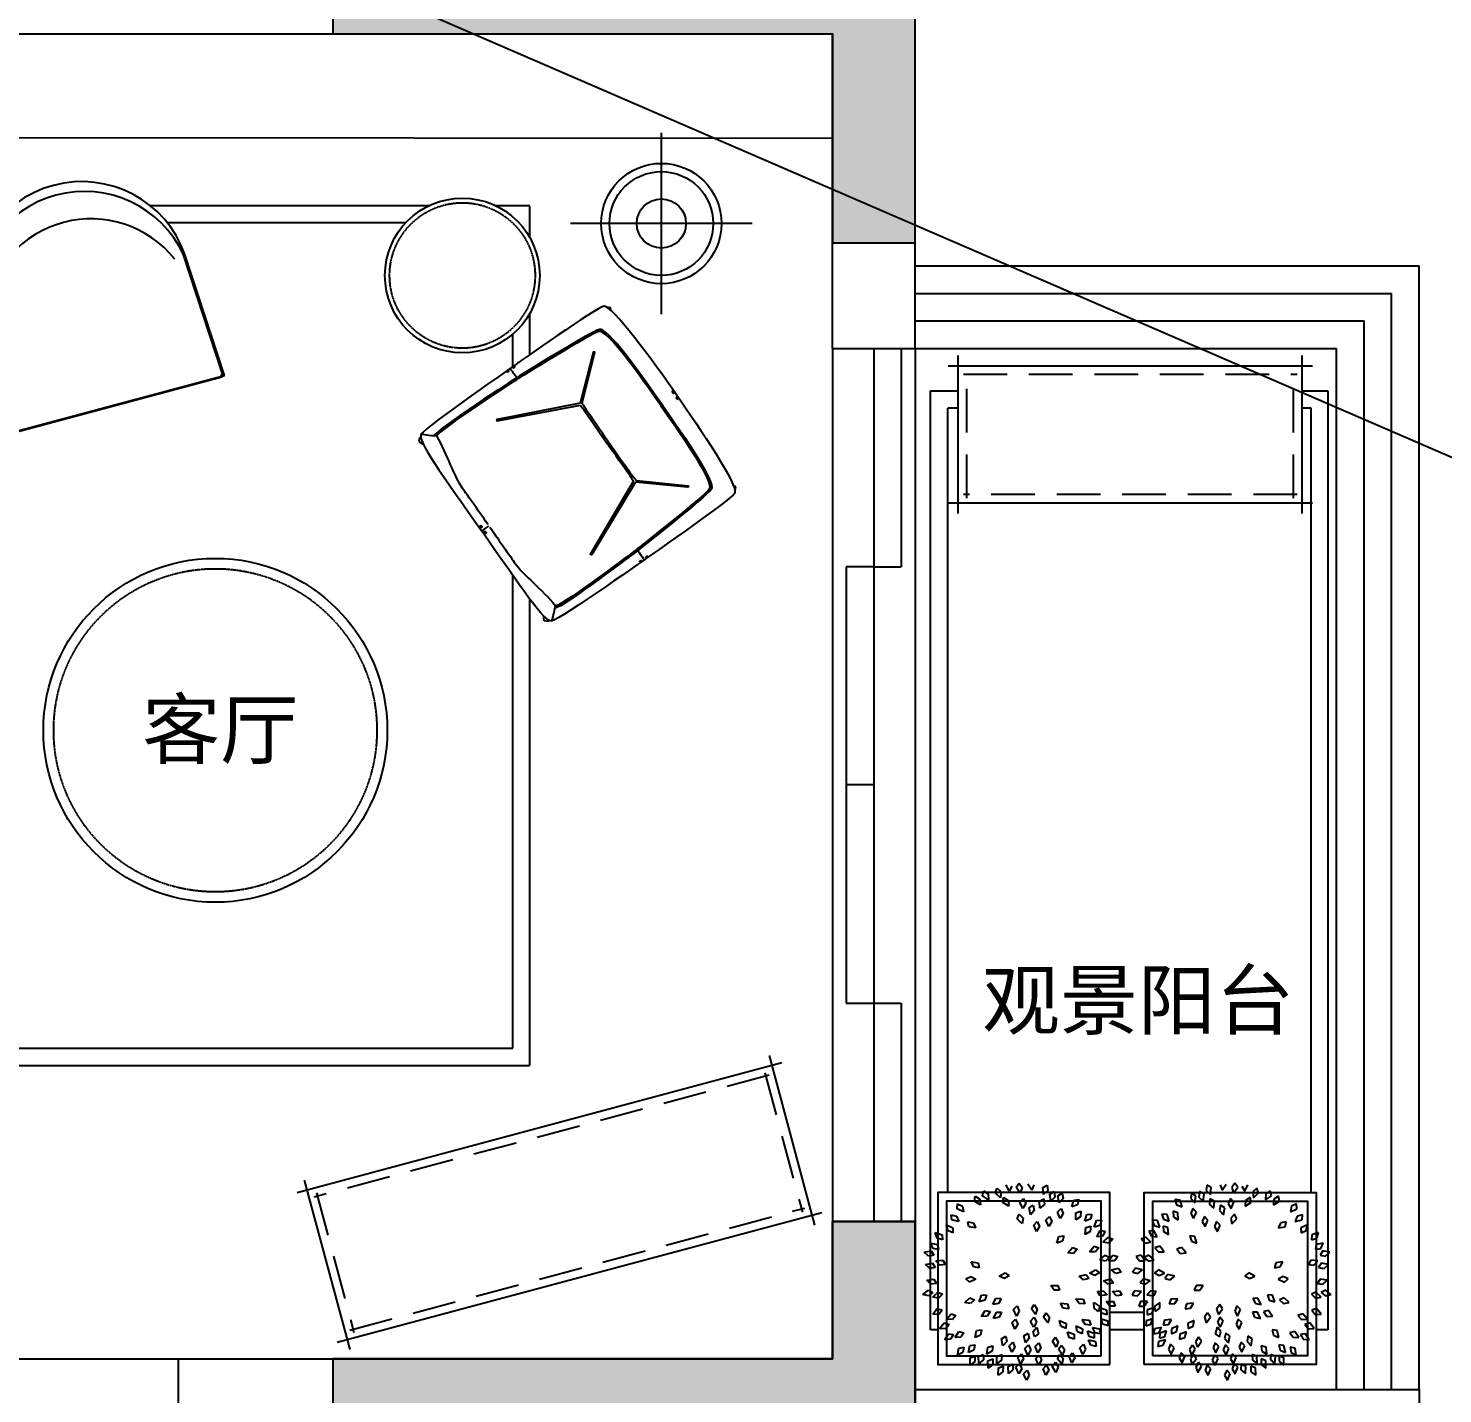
# Model space of a CAD drawing. Header units: millimetres. Extents: x -18923 to 87021, y -73077 to -1985.
# Drawn here: x 27004 to 31117, y -63077 to -59106 of the extents above; entities that cross this region are included whole.
import ezdxf

# ---------------------------------------------------------------- set-up
doc = ezdxf.new("R2010")
doc.units = ezdxf.units.MM
doc.header["$LTSCALE"] = 10
doc.linetypes.add('DASH', pattern=[0.35, 0.25, -0.1])
doc.linetypes.add('DASHED', pattern=[19.05, 12.7, -6.35])
for name, color, linetype in [('1结构-填充-剪力墙', 251, 'Continuous'), ('1结构-墙体', 7, 'Continuous'), ('1结构-楼梯-栏杆', 43, 'Continuous'), ('1结构-楼梯-梯步', 49, 'Continuous'), ('1结构-窗及电梯', 133, 'Continuous'), ('1结构-门', 133, 'Continuous'), ('2平面-家具-活动', 133, 'Continuous'), ('2平面-家具-细线', 8, 'Continuous'), ('5', 8, 'Continuous'), ('DISEGNO', 7, 'Continuous'), ('平面-文字', 255, 'Continuous'), ('陈设-植栽', 124, 'Continuous')]:
    doc.layers.add(name, color=color, linetype=linetype)
doc.styles.add('图框－雅黑', font='')
doc.styles.get('图框－雅黑').set_extended_font_data('Microsoft YaHei')

# ---------------------------------------------------------------- blocks, each defined once
blk = doc.blocks.new('block 1038')
at = {"layer": 'DISEGNO', "color": 250, "lineweight": 35, "true_color": 0x19161a}
blk.add_open_spline([(-275.51, 351.4), (-275.51, 351.28), (-275.72, 351.18), (-275.97, 351.18), (-275.97, 351.18), (-275.97, 351.18), (-275.97, 351.18), (-276.23, 351.18), (-276.44, 351.28), (-276.44, 351.4), (-276.44, 351.4), (-276.44, 351.4), (-276.44, 351.4), (-276.44, 351.52), (-276.23, 351.62), (-275.97, 351.62), (-275.97, 351.62), (-275.97, 351.62), (-275.97, 351.62), (-275.72, 351.62), (-275.51, 351.52), (-275.51, 351.4)], degree=3, knots=[0, 0, 0, 0, 1, 1, 1, 2, 2, 2, 3, 3, 3, 4, 4, 4, 5, 5, 5, 6, 6, 6, 7, 7, 7, 7], dxfattribs=at)
blk = doc.blocks.new('block 1039')
at = {"layer": 'DISEGNO', "color": 250, "lineweight": 35, "true_color": 0x19161a}
blk.add_open_spline([(-272.69, 351.4), (-272.69, 351.28), (-272.9, 351.18), (-273.16, 351.18), (-273.16, 351.18), (-273.16, 351.18), (-273.16, 351.18), (-273.41, 351.18), (-273.62, 351.28), (-273.62, 351.4), (-273.62, 351.4), (-273.62, 351.4), (-273.62, 351.4), (-273.62, 351.52), (-273.41, 351.62), (-273.16, 351.62), (-273.16, 351.62), (-273.16, 351.62), (-273.16, 351.62), (-272.9, 351.62), (-272.69, 351.52), (-272.69, 351.4)], degree=3, knots=[0, 0, 0, 0, 1, 1, 1, 2, 2, 2, 3, 3, 3, 4, 4, 4, 5, 5, 5, 6, 6, 6, 7, 7, 7, 7], dxfattribs=at)
blk = doc.blocks.new('block 1037')
at = {"layer": 'DISEGNO'}
for name in ['block 1038', 'block 1039']:
    blk.add_blockref(name, (0, 0), dxfattribs=at)
blk = doc.blocks.new('PoltronaCarmelP')
for p, q in [((214868.3, 8612.6), (214878.9, 8623.2)), ((214868.6, 8612), (214868.3, 8612.6)), ((214878.9, 8623.2), (214888.5, 8618.5)), ((215721.2, 8623.2), (215711.5, 8618.5)), ((215731.8, 8612.6), (215721.2, 8623.2)), ((215731.5, 8612), (215731.8, 8612.6)), ((214899.3, 7831.4), (214899.3, 7831.4)), ((215700.7, 7831.4), (215700.7, 7831.4)), ((214870.9, 7739.4), (214868.3, 7734)), ((214868.3, 7734), (214878.9, 7723.4)), ((214878.9, 7723.4), (214896.9, 7732)), ((215721.2, 7723.4), (215703.1, 7732)), ((215731.8, 7734), (215721.2, 7723.4)), ((215729.1, 7739.4), (215731.8, 7734))]:
    blk.add_line(p, q)
for points in [[(214860.7, 8605.5), (214848.8, 8576.3), (214850.1, 8209.4), (214850.1, 8209.4)], [(215302, 8639.7), (215145.3, 8639.7), (214872.7, 8634.6), (214860.7, 8605.5)], [(214860.7, 8605.5), (214860.7, 8605.5), (214860.7, 8605.5), (214860.7, 8605.5)], [(215298, 8639.7), (215454.7, 8639.7), (215727.3, 8634.6), (215739.3, 8605.5)], [(215739.3, 8605.5), (215739.3, 8605.5), (215739.3, 8605.5), (215739.3, 8605.5)], [(215739.3, 8605.5), (215751.3, 8576.3), (215749.9, 8209.4), (215749.9, 8209.4)], [(215303, 8572.1), (215142.4, 8572.1), (214936.9, 8570.6), (214924.6, 8540.6)], [(215302, 8566.1), (215145.3, 8566.1), (214941.8, 8564.6), (214929.9, 8535.4)], [(215297.1, 8572.1), (215457.7, 8572.1), (215663.2, 8570.6), (215675.4, 8540.6)], [(215298, 8566.1), (215454.7, 8566.1), (215658.2, 8564.6), (215670.2, 8535.4)], [(214924.6, 8540.6), (214912.3, 8510.8), (214894.1, 8169.7), (214894.1, 8169.7)], [(214929.9, 8535.4), (214917.9, 8506.2), (214900, 8173.4), (214900, 8173.4)], [(214924.6, 8540.6), (214924.6, 8540.6), (214924.6, 8540.6), (214924.6, 8540.6)], [(214929.9, 8535.4), (214929.9, 8535.4), (214929.9, 8535.4), (214929.9, 8535.4)], [(215670.2, 8535.4), (215670.2, 8535.4), (215670.2, 8535.4), (215670.2, 8535.4)], [(215670.2, 8535.4), (215682.2, 8506.2), (215700, 8173.4), (215700, 8173.4)], [(215675.4, 8540.6), (215675.4, 8540.6), (215675.4, 8540.6), (215675.4, 8540.6)], [(215675.4, 8540.6), (215687.7, 8510.8), (215706, 8169.7), (215706, 8169.7)], [(214983.6, 8473.6), (214982.2, 8471.1), (214983.6, 8469.7), (214983.6, 8469.7)], [(214986.6, 8475.2), (214986.6, 8475.2), (214985, 8476.2), (214983.6, 8473.6)], [(214983.6, 8473.6), (214983.6, 8473.6), (214983.6, 8473.6), (214983.6, 8473.6)], [(214983.6, 8469.7), (214983.6, 8469.7), (214983.6, 8469.7), (214983.6, 8469.7)], [(214983.6, 8469.7), (214983.6, 8469.7), (214983.6, 8469.7), (214983.6, 8469.7)], [(214983.6, 8469.7), (214983.6, 8469.7), (214983.6, 8469.7), (214983.6, 8469.7)], [(214986.6, 8475.2), (214986.6, 8475.2), (214986.6, 8475.2), (214986.6, 8475.2)], [(214850.1, 8209.4), (214850.1, 8209.4), (214848.8, 7777.3), (214860.7, 7748.1)], [(214850.1, 8209.4), (214850.1, 8209.4), (214850.1, 8209.4), (214850.1, 8209.4)], [(214900, 8173.6), (214894.8, 8173.4), (214855.5, 8173.2), (214850.1, 8172.9)], [(214853.7, 8192.3), (214852.4, 8192.3), (214851.5, 8190.2), (214851.5, 8187.6)], [(214851.5, 8187.6), (214851.5, 8187.6), (214851.5, 8187.6), (214851.5, 8187.6)], [(214851.5, 8187.6), (214851.5, 8185.1), (214852.4, 8183), (214853.7, 8183)], [(214855.9, 8187.6), (214855.9, 8190.2), (214854.9, 8192.3), (214853.7, 8192.3)], [(214853.7, 8192.3), (214853.7, 8192.3), (214853.7, 8192.3), (214853.7, 8192.3)], [(214853.7, 8183), (214854.9, 8183), (214855.9, 8185.1), (214855.9, 8187.6)], [(214855.9, 8187.6), (214855.9, 8187.6), (214855.9, 8187.6), (214855.9, 8187.6)], [(214894.1, 8169.7), (214894.1, 8169.7), (214879.7, 7813.1), (214895, 7786.2)], [(214900, 8173.4), (214900, 8173.4), (214886, 7818.5), (214900.9, 7792.3)], [(214894.1, 8169.7), (214894.1, 8169.7), (214894.1, 8169.7), (214894.1, 8169.7)], [(214900, 8173.4), (214900, 8173.4), (214900, 8173.4), (214900, 8173.4)], [(215700, 8173.4), (215700, 8173.4), (215714, 7818.5), (215699.1, 7792.3)], [(215700, 8173.4), (215700, 8173.4), (215700, 8173.4), (215700, 8173.4)], [(215700.1, 8173.6), (215705.3, 8173.4), (215744.6, 8173.2), (215750, 8172.9)], [(215706, 8169.7), (215706, 8169.7), (215720.4, 7813.1), (215705.1, 7786.2)], [(215706, 8169.7), (215706, 8169.7), (215706, 8169.7), (215706, 8169.7)], [(215749.9, 8209.4), (215749.9, 8209.4), (215751.3, 7777.3), (215739.3, 7748.1)], [(215744.2, 8187.6), (215744.2, 8190.2), (215745.2, 8192.3), (215746.4, 8192.3)], [(215746.4, 8183), (215745.2, 8183), (215744.2, 8185.1), (215744.2, 8187.6)], [(215744.2, 8187.6), (215744.2, 8187.6), (215744.2, 8187.6), (215744.2, 8187.6)], [(215746.4, 8192.3), (215746.4, 8192.3), (215746.4, 8192.3), (215746.4, 8192.3)], [(215746.4, 8192.3), (215747.6, 8192.3), (215748.6, 8190.2), (215748.6, 8187.6)], [(215748.6, 8187.6), (215748.6, 8185.1), (215747.6, 8183), (215746.4, 8183)], [(215748.6, 8187.6), (215748.6, 8187.6), (215748.6, 8187.6), (215748.6, 8187.6)], [(215749.9, 8209.4), (215749.9, 8209.4), (215749.9, 8209.4), (215749.9, 8209.4)], [(214853.7, 8164.1), (214852.4, 8164.1), (214851.5, 8162), (214851.5, 8159.5)], [(214851.5, 8159.5), (214851.5, 8159.5), (214851.5, 8159.5), (214851.5, 8159.5)], [(214851.5, 8159.5), (214851.5, 8156.9), (214852.4, 8154.9), (214853.7, 8154.9)], [(214855.9, 8159.5), (214855.9, 8162), (214854.9, 8164.1), (214853.7, 8164.1)], [(214853.7, 8164.1), (214853.7, 8164.1), (214853.7, 8164.1), (214853.7, 8164.1)], [(214853.7, 8154.9), (214854.9, 8154.9), (214855.9, 8156.9), (214855.9, 8159.5)], [(214855.9, 8159.5), (214855.9, 8159.5), (214855.9, 8159.5), (214855.9, 8159.5)], [(215744.2, 8159.5), (215744.2, 8162), (215745.2, 8164.1), (215746.4, 8164.1)], [(215746.4, 8154.9), (215745.2, 8154.9), (215744.2, 8156.9), (215744.2, 8159.5)], [(215744.2, 8159.5), (215744.2, 8159.5), (215744.2, 8159.5), (215744.2, 8159.5)], [(215746.4, 8164.1), (215746.4, 8164.1), (215746.4, 8164.1), (215746.4, 8164.1)], [(215746.4, 8164.1), (215747.6, 8164.1), (215748.6, 8162), (215748.6, 8159.5)], [(215748.6, 8159.5), (215748.6, 8156.9), (215747.6, 8154.9), (215746.4, 8154.9)], [(215748.6, 8159.5), (215748.6, 8159.5), (215748.6, 8159.5), (215748.6, 8159.5)], [(214982.8, 8019.8), (214982.8, 8019.8), (214981.7, 8017.6), (214983.5, 8015.8)], [(214982.8, 8019.8), (214982.8, 8019.8), (214982.8, 8019.8), (214982.8, 8019.8)], [(214983.5, 8015.8), (214985.4, 8014), (214987.2, 8016.1), (214987.2, 8016.1)], [(214983.5, 8015.8), (214983.5, 8015.8), (214983.5, 8015.8), (214983.5, 8015.8)], [(214987.2, 8016.1), (214987.2, 8016.1), (214987.2, 8016.1), (214987.2, 8016.1)], [(214861.8, 7749.1), (214861.8, 7749.1), (214883.8, 7772.4), (214900.9, 7792.3)], [(215125.4, 7758.2), (215064.5, 7758.2), (214986.4, 7785.6), (214900.9, 7792.3)], [(215474.6, 7758.2), (215535.6, 7758.2), (215613.6, 7785.6), (215699.1, 7792.3)], [(215738.2, 7749.1), (215738.2, 7749.1), (215716.2, 7772.4), (215699.1, 7792.3)], [(214860.7, 7748.1), (214860.7, 7748.1), (214860.7, 7748.1), (214860.7, 7748.1)], [(214860.7, 7748.1), (214872.7, 7718.9), (215026.7, 7724.5), (215302, 7724.5)], [(215293.5, 7758.7), (215258.3, 7758.7), (215147.6, 7758.2), (215125.4, 7758.2)], [(215125.4, 7758.2), (215125.4, 7758.2), (215125.4, 7758.2), (215125.4, 7758.2)], [(215280, 7732.2), (215280, 7733.5), (215282.1, 7734.5), (215284.7, 7734.5)], [(215284.7, 7730), (215282.1, 7730), (215280, 7731), (215280, 7732.2)], [(215280, 7732.2), (215280, 7732.2), (215280, 7732.2), (215280, 7732.2)], [(215284.7, 7734.5), (215284.7, 7734.5), (215284.7, 7734.5), (215284.7, 7734.5)], [(215284.7, 7734.5), (215287.2, 7734.5), (215289.3, 7733.5), (215289.3, 7732.2)], [(215289.3, 7732.2), (215289.3, 7731), (215287.2, 7730), (215284.7, 7730)], [(215739.3, 7748.1), (215727.3, 7718.9), (215573.4, 7724.5), (215298, 7724.5)], [(215300.2, 7728), (215302, 7734.5), (215299.1, 7758.8), (215299.1, 7758.8)], [(215299.1, 7758.8), (215299.1, 7758.8), (215299.1, 7758.8), (215299.1, 7758.8)], [(215306.5, 7758.7), (215341.7, 7758.7), (215452.5, 7758.2), (215474.6, 7758.2)], [(215308.2, 7732.2), (215308.2, 7733.5), (215310.2, 7734.5), (215312.8, 7734.5)], [(215312.8, 7730), (215310.2, 7730), (215308.2, 7731), (215308.2, 7732.2)], [(215308.2, 7732.2), (215308.2, 7732.2), (215308.2, 7732.2), (215308.2, 7732.2)], [(215312.8, 7734.5), (215312.8, 7734.5), (215312.8, 7734.5), (215312.8, 7734.5)], [(215312.8, 7734.5), (215315.4, 7734.5), (215317.4, 7733.5), (215317.4, 7732.2)], [(215317.4, 7732.2), (215317.4, 7731), (215315.4, 7730), (215312.8, 7730)], [(215474.6, 7758.2), (215474.6, 7758.2), (215474.6, 7758.2), (215474.6, 7758.2)], [(215739.3, 7748.1), (215739.3, 7748.1), (215739.3, 7748.1), (215739.3, 7748.1)], [(215284.7, 7730), (215284.7, 7730), (215284.7, 7730), (215284.7, 7730)], [(215312.8, 7730), (215312.8, 7730), (215312.8, 7730), (215312.8, 7730)]]:
    blk.add_open_spline(points, degree=3)
at = {"color": 8}
for points in [[(214983.6, 8469.7), (214983.6, 8469.7), (215114.6, 8316.6), (215114.6, 8316.6)], [(215117.9, 8324), (215117.9, 8324), (214986.6, 8475.2), (214986.6, 8475.2)], [(215482.1, 8324), (215482.1, 8324), (215613.4, 8475.2), (215613.4, 8475.2)], [(215616.5, 8469.7), (215616.5, 8469.7), (215485.4, 8316.6), (215485.4, 8316.6)], [(215613.4, 8475.2), (215613.4, 8475.2), (215615, 8476.2), (215616.5, 8473.6)], [(215613.4, 8475.2), (215613.4, 8475.2), (215613.4, 8475.2), (215613.4, 8475.2)], [(215616.5, 8473.6), (215616.5, 8473.6), (215616.5, 8473.6), (215616.5, 8473.6)], [(215616.5, 8473.6), (215617.9, 8471.1), (215616.5, 8469.7), (215616.5, 8469.7)], [(215616.5, 8469.7), (215616.5, 8469.7), (215616.5, 8469.7), (215616.5, 8469.7)], [(215616.5, 8469.7), (215616.5, 8469.7), (215616.5, 8469.7), (215616.5, 8469.7)], [(215616.5, 8469.7), (215616.5, 8469.7), (215616.5, 8469.7), (215616.5, 8469.7)], [(215114.6, 8316.6), (215114.6, 8316.6), (214982.8, 8019.8), (214982.8, 8019.8)], [(214987.2, 8016.1), (214987.2, 8016.1), (215121.4, 8313.1), (215121.4, 8313.1)], [(215114.6, 8316.6), (215114.6, 8316.6), (215114.6, 8316.6), (215114.6, 8316.6)], [(215169.1, 8321.3), (215136.8, 8321.3), (215117.9, 8324), (215117.9, 8324)], [(215117.9, 8324), (215117.9, 8324), (215117.9, 8324), (215117.9, 8324)], [(215121.4, 8313.1), (215121.4, 8313.1), (215137.9, 8314), (215169.9, 8314)], [(215121.4, 8313.1), (215121.4, 8313.1), (215121.4, 8313.1), (215121.4, 8313.1)], [(215300, 8320.4), (215280.2, 8320.4), (215202.2, 8321.3), (215169.1, 8321.3)], [(215169.1, 8321.3), (215169.1, 8321.3), (215169.1, 8321.3), (215169.1, 8321.3)], [(215169.9, 8314), (215169.9, 8314), (215169.9, 8314), (215169.9, 8314)], [(215169.9, 8314), (215202.9, 8314), (215280.3, 8313.1), (215300, 8313.1)], [(215300, 8320.4), (215319.8, 8320.4), (215397.9, 8321.3), (215431, 8321.3)], [(215430.1, 8314), (215397.2, 8314), (215319.7, 8313.1), (215300, 8313.1)], [(215478.6, 8313.1), (215478.6, 8313.1), (215462.1, 8314), (215430.1, 8314)], [(215430.1, 8314), (215430.1, 8314), (215430.1, 8314), (215430.1, 8314)], [(215431, 8321.3), (215463.2, 8321.3), (215482.1, 8324), (215482.1, 8324)], [(215431, 8321.3), (215431, 8321.3), (215431, 8321.3), (215431, 8321.3)], [(215612.9, 8016.1), (215612.9, 8016.1), (215478.6, 8313.1), (215478.6, 8313.1)], [(215478.6, 8313.1), (215478.6, 8313.1), (215478.6, 8313.1), (215478.6, 8313.1)], [(215482.1, 8324), (215482.1, 8324), (215482.1, 8324), (215482.1, 8324)], [(215485.4, 8316.6), (215485.4, 8316.6), (215485.4, 8316.6), (215485.4, 8316.6)], [(215485.4, 8316.6), (215485.4, 8316.6), (215617.2, 8019.8), (215617.2, 8019.8)], [(215616.5, 8015.8), (215614.7, 8014), (215612.9, 8016.1), (215612.9, 8016.1)], [(215612.9, 8016.1), (215612.9, 8016.1), (215612.9, 8016.1), (215612.9, 8016.1)], [(215617.2, 8019.8), (215617.2, 8019.8), (215618.3, 8017.6), (215616.5, 8015.8)], [(215616.5, 8015.8), (215616.5, 8015.8), (215616.5, 8015.8), (215616.5, 8015.8)], [(215617.2, 8019.8), (215617.2, 8019.8), (215617.2, 8019.8), (215617.2, 8019.8)]]:
    blk.add_open_spline(points, degree=3, dxfattribs=at)
at = {"ltscale": 300, "xscale": 10, "yscale": 10, "zscale": 10}
blk.add_blockref('block 1037', (218044.4, 5121.2), dxfattribs=at)
blk = doc.blocks.new('A$C020E78CB')
for p, q in [((-259.4, -48.8), (-244.2, 235.6)), ((-256.4, -48.8), (-241.2, 235.5)), ((256.4, -48.8), (241.2, 235.5)), ((259.4, -48.8), (244.2, 235.6)), ((-259.4, -48.8), (-256.4, -48.8)), ((-259.4, -48.8), (-256.4, -48.8)), ((-256.4, -48.8), (-259.4, -48.8)), ((-256.4, -48.8), (-253.4, -49)), ((-256.4, -48.8), (-253.4, -49)), ((-256.4, -48.8), (-253.4, -48.8)), ((-256.4, -48.8), (-253.4, -48.8)), ((-253.4, -49), (-253.4, -48.8)), ((-253.4, -49), (-253.4, -48.8)), ((-253.4, -48.9), (253.4, -48.9)), ((-253.4, -48.9), (253.4, -48.9)), ((-253.4, -49.1), (-253.4, -48.9)), ((-253.4, -49.1), (-253.4, -48.9)), ((-253.4, -50), (-253.4, -48.9)), ((-253.4, -50), (-253.4, -48.9)), ((253.4, -49.1), (-253.4, -49.1)), ((-253.4, -49.1), (253.4, -49.1)), ((253.4, -50), (-253.4, -50)), ((-253.4, -50), (253.4, -50)), ((253.4, -48.8), (253.3, -47.7)), ((253.4, -49), (256.4, -48.8)), ((253.4, -48.8), (256.4, -48.8)), ((253.4, -49), (253.4, -48.8)), ((253.4, -49), (256.4, -48.8)), ((253.4, -48.8), (256.4, -48.8)), ((253.4, -49), (253.4, -48.8)), ((253.4, -48.9), (253.4, -48.8)), ((253.4, -48.9), (253.4, -48.8)), ((253.4, -49.1), (253.4, -48.9)), ((253.4, -49.1), (253.4, -48.9)), ((253.4, -50), (253.4, -48.9)), ((253.4, -50), (253.4, -48.9)), ((256.4, -48.8), (259.4, -48.8)), ((256.4, -48.8), (259.4, -48.8)), ((259.4, -48.8), (256.4, -48.8))]:
    blk.add_line(p, q)
for centre, radius, start, end in [((0, 216.2), 245, 4.5305, 175.4695), ((0, 193.7), 244.8, 9.8246, 170.1754), ((-0.1, 135.7), 239.6, 23.5715, 156.0009), ((-1565.9, -166.9), 1823.1, 3.7123, 3.8363)]:
    blk.add_arc(centre, radius, start, end)
blk = doc.blocks.new('*U140')
for p, q in [((-700, 480), (-700, -30)), ((700, 480), (700, -30)), ((-730, 450), (730, 450)), ((730, 0), (-730, 0))]:
    blk.add_line(p, q)
at = {"color": 8, "linetype": 'DASHED'}
for p, q in [((-685, 425), (685, 425)), ((-675, 435), (-675, 15)), ((675, 435), (675, 15)), ((685, 25), (-685, 25))]:
    blk.add_line(p, q, dxfattribs=at)
blk = doc.blocks.new('df')
at = {"color": 8, "linetype": 'DASH', "ltscale": 400}
for p, q in [((137444.6, 23361.8), (137444.6, 23715.5)), ((137444.6, 23361.8), (137444.6, 23715.5)), ((137267.7, 23538.7), (137621.4, 23538.7))]:
    blk.add_line(p, q, dxfattribs=at)
at = {"ltscale": 300}
for radius in [117.2, 101.1, 47.9]:
    blk.add_circle((137444.6, 23538.7), radius, dxfattribs=at)
at = {"layer": '5', "linetype": 'DASH', "ltscale": 400}
blk.add_line((137267.7, 23538.7), (137621.4, 23538.7), dxfattribs=at)
at = {"layer": '5', "ltscale": 300}
blk.add_circle((137444.6, 23538.7), 101.1, dxfattribs=at)
blk = doc.blocks.new('A$C3EE33120')
for p, q in [((296.6, 694.4), (295, 675.3)), ((312.5, 686.4), (296.6, 694.4)), ((377.2, 692.5), (372.9, 673.9)), ((391.7, 682.4), (377.2, 692.5)), ((207.4, 645.4), (189.7, 646.6)), ((189.7, 646.6), (195.7, 628.4)), ((215, 621.9), (207.4, 645.4)), ((245.6, 641.1), (227.9, 642)), ((227.9, 642), (234.1, 623.9)), ((275.1, 664.7), (258.5, 671.1)), ((258.5, 671.1), (258.8, 651.9)), ((258.8, 651.9), (275.2, 639.9)), ((275.2, 639.9), (275.1, 664.7)), ((297.8, 642.7), (294.8, 618.2)), ((295, 675.3), (310.1, 661.7)), ((312.5, 628.7), (297.8, 642.7)), ((310.1, 661.7), (312.5, 686.4)), ((340.5, 665.6), (334.9, 647.3)), ((334.9, 647.3), (346.8, 630.8)), ((354.3, 654.4), (340.5, 665.6)), ((346.8, 630.8), (354.3, 654.4)), ((372.9, 673.9), (386, 658.3)), ((386, 658.3), (391.7, 682.4)), ((428.1, 651.7), (416, 636.9)), ((431.6, 680.3), (416.6, 668.3)), ((416.6, 668.3), (417.2, 648)), ((417.2, 648), (436.7, 663.3)), ((436.6, 636.1), (428.1, 651.7)), ((436.7, 663.3), (431.6, 680.3)), ((492.3, 662.3), (478.9, 648.6)), ((478.9, 648.6), (482, 628.5)), ((482, 628.5), (499.5, 646.1)), ((499.5, 646.1), (492.3, 662.3)), ((135.2, 602.1), (117.6, 604.4)), ((117.6, 604.4), (122.4, 585.9)), ((141.1, 578.1), (135.2, 602.1)), ((164.3, 597.4), (146.6, 598.2)), ((146.6, 598.2), (152.9, 580.2)), ((179.6, 616.4), (162.2, 619.9)), ((162.2, 619.9), (165.8, 601.1)), ((172.2, 573.9), (164.3, 597.4)), ((165.8, 601.1), (184, 592)), ((184, 592), (179.6, 616.4)), ((195.7, 628.4), (215, 621.9)), ((234.1, 623.9), (253.4, 617.6)), ((257.4, 617), (240.2, 612.7)), ((240.2, 612.7), (251.4, 597.2)), ((253.4, 617.6), (245.6, 641.1)), ((251.4, 597.2), (271.8, 596.9)), ((271.8, 596.9), (257.4, 617)), ((294.8, 618.2), (310.4, 609.7)), ((310.4, 609.7), (312.5, 628.7)), ((374.8, 616.2), (365.3, 599.6)), ((365.3, 599.6), (373.3, 580.9)), ((373.3, 580.9), (385.8, 602.2)), ((385.8, 602.2), (374.8, 616.2)), ((416, 636.9), (420.7, 617.1)), ((420.7, 617.1), (436.6, 636.1)), ((462.5, 614.5), (447.8, 602.2)), ((447.8, 602.2), (448.8, 581.9)), ((448.8, 581.9), (468, 597.6)), ((468, 597.6), (462.5, 614.5)), ((503.3, 626.7), (500.4, 606.6)), ((500.4, 606.6), (522.2, 618.4)), ((520.1, 636), (503.3, 626.7)), ((522.2, 618.4), (520.1, 636)), ((540.4, 617.3), (534.3, 597.9)), ((534.3, 597.9), (557.7, 605.9)), ((558.5, 623.7), (540.4, 617.3)), ((557.7, 605.9), (558.5, 623.7)), ((108.2, 567.7), (90.5, 557.6)), ((90.5, 557.6), (113.2, 547.7)), ((125.8, 560.2), (108.2, 567.7)), ((113.2, 547.7), (125.8, 560.2)), ((122.4, 585.9), (141.1, 578.1)), ((152.9, 580.2), (172.2, 573.9)), ((179.6, 556.9), (161.9, 556.1)), ((161.9, 556.1), (169.9, 538.7)), ((189.7, 534.4), (179.6, 556.9)), ((209.9, 580.8), (192.9, 585.8)), ((192.9, 585.8), (194.8, 566.8)), ((194.8, 566.8), (212.1, 556.1)), ((212.1, 556.1), (209.9, 580.8)), ((283.5, 559), (266.6, 564.7)), ((266.6, 564.7), (267.8, 545.6)), ((267.8, 545.6), (284.8, 534.3)), ((284.8, 534.3), (283.5, 559)), ((354.8, 579.5), (350.7, 560.8)), ((350.7, 560.8), (363.9, 545.4)), ((369.4, 569.5), (354.8, 579.5)), ((363.9, 545.4), (369.4, 569.5)), ((519, 584.1), (508.5, 566.7)), ((508.5, 566.7), (533.1, 569)), ((538.1, 586), (519, 584.1)), ((533.1, 569), (538.1, 586)), ((561.8, 584.4), (554.9, 565.2)), ((554.9, 565.2), (578.6, 572.3)), ((571, 550), (559.5, 533.2)), ((580.1, 590), (561.8, 584.4)), ((590.1, 550.9), (571, 550)), ((578.6, 572.3), (580.1, 590)), ((584.2, 534.1), (590.1, 550.9)), ((630.6, 544.5), (612.3, 539)), ((629, 526.8), (630.6, 544.5)), ((78, 530), (60.4, 519.9)), ((60.4, 519.9), (83, 510)), ((95.6, 522.5), (78, 530)), ((83, 510), (95.6, 522.5)), ((107.1, 494.2), (87.9, 487.4)), ((123, 483.6), (107.1, 494.2)), ((143, 528.4), (149.8, 510.5)), ((160.7, 528.1), (143, 528.4)), ((149.8, 510.5), (169.3, 504.9)), ((169.3, 504.9), (160.7, 528.1)), ((169.9, 538.7), (189.7, 534.4)), ((198.1, 499.5), (180.3, 498.6)), ((180.3, 498.6), (188.4, 481.2)), ((208.3, 477), (198.1, 499.5)), ((266.5, 504.5), (249.4, 509.1)), ((249.4, 509.1), (251.7, 490.1)), ((269.3, 479.9), (266.5, 504.5)), ((457.3, 538.6), (442.9, 526.1)), ((442.9, 526.1), (444.3, 505.8)), ((444.3, 505.8), (463.1, 521.9)), ((463.1, 521.9), (457.3, 538.6)), ((559.5, 533.2), (584.2, 534.1)), ((612.3, 539), (605.2, 519.9)), ((605.2, 519.9), (629, 526.8)), ((46.4, 472), (27.7, 464.2)), ((27.7, 464.2), (48.9, 451.5)), ((63, 462.4), (46.4, 472)), ((48.9, 451.5), (63, 462.4)), ((75.8, 490.1), (56, 485.4)), ((56, 485.4), (74.9, 469.4)), ((74.9, 469.4), (90.5, 477.8)), ((90.5, 477.8), (75.8, 490.1)), ((87.9, 487.4), (108.4, 473.6)), ((108.4, 473.6), (123, 483.6)), ((134.8, 472.4), (115.7, 465.4)), ((115.7, 465.4), (136.4, 451.8)), ((150.9, 462.1), (134.8, 472.4)), ((136.4, 451.8), (150.9, 462.1)), ((188.4, 481.2), (208.3, 477)), ((251.7, 490.1), (269.3, 479.9)), ((330.8, 470.7), (314.2, 477)), ((314.2, 477), (314.6, 457.9)), ((314.6, 457.9), (331, 446)), ((331, 446), (330.8, 470.7)), ((485.3, 486.8), (478.3, 467.7)), ((478.3, 467.7), (502.1, 474.7)), ((503.7, 492.4), (485.3, 486.8)), ((502.1, 474.7), (503.7, 492.4)), ((554, 449.4), (536.4, 439.3)), ((571.6, 441.9), (554, 449.4)), ((581.7, 489.7), (564.1, 479.6)), ((564.1, 479.6), (586.8, 469.7)), ((599.4, 482.2), (581.7, 489.7)), ((586.8, 469.7), (599.4, 482.2)), ((633.9, 489.3), (619.3, 475.2)), ((619.3, 475.2), (643.8, 471.2)), ((639.5, 460.9), (625.3, 446.4)), ((625.3, 446.4), (649.8, 443)), ((652.9, 486.4), (633.9, 489.3)), ((658.5, 458.5), (639.5, 460.9)), ((643.8, 471.2), (652.9, 486.4)), ((649.8, 443), (658.5, 458.5)), ((35.2, 439.3), (17.6, 429.2)), ((17.6, 429.2), (40.3, 419.2)), ((52.9, 431.8), (35.2, 439.3)), ((40.3, 419.2), (52.9, 431.8)), ((70.5, 414.2), (52.9, 404)), ((52.9, 404), (75.6, 394.1)), ((88.1, 406.7), (70.5, 414.2)), ((75.6, 394.1), (88.1, 406.7)), ((113.2, 411.8), (95.6, 401.6)), ((95.6, 401.6), (118.3, 391.7)), ((130.8, 404.3), (113.2, 411.8)), ((118.3, 391.7), (130.8, 404.3)), ((162.1, 403.8), (151.4, 389.7)), ((185.9, 397.1), (162.1, 403.8)), ((169.8, 384.6), (185.9, 397.1)), ((203.1, 396.3), (184.9, 387.3)), ((219.8, 441.6), (200.4, 435.5)), ((200.4, 435.5), (220.4, 420.9)), ((220.2, 387.8), (203.1, 396.3)), ((235.4, 430.5), (219.8, 441.6)), ((220.4, 420.9), (235.4, 430.5)), ((248.8, 399.3), (229.5, 392.9)), ((264.5, 388.3), (248.8, 399.3)), ((536.4, 406.7), (518.7, 396.6)), ((518.7, 396.6), (541.4, 386.6)), ((536.4, 439.3), (559, 429.4)), ((554, 399.2), (536.4, 406.7)), ((541.4, 386.6), (554, 399.2)), ((559, 429.4), (571.6, 441.9)), ((613.7, 423.8), (600.3, 408.5)), ((600.3, 408.5), (625, 406.4)), ((632.8, 422.4), (613.7, 423.8)), ((625, 406.4), (632.8, 422.4)), ((661.9, 435.7), (648.1, 420.8)), ((648.1, 420.8), (672.7, 418)), ((680.9, 433.7), (661.9, 435.7)), ((672.7, 418), (680.9, 433.7)), ((17.6, 371.4), (0, 361.3)), ((0, 361.3), (22.7, 351.4)), ((35.2, 364), (17.6, 371.4)), ((22.7, 351.4), (35.2, 364)), ((74.6, 351), (57.1, 340.7)), ((92.3, 343.7), (74.6, 351)), ((105.8, 376.3), (88.1, 366.3)), ((88.1, 366.3), (110.7, 356.2)), ((123.4, 368.7), (105.8, 376.3)), ((110.7, 356.2), (123.4, 368.7)), ((145.8, 371.2), (130.7, 357.6)), ((130.7, 357.6), (154.9, 352.6)), ((164.6, 367.5), (145.8, 371.2)), ((151.4, 389.7), (169.8, 384.6)), ((154.9, 352.6), (164.6, 367.5)), ((184.9, 387.3), (206.9, 376)), ((206.9, 376), (220.2, 387.8)), ((229.5, 392.9), (249.6, 378.6)), ((249.6, 378.6), (264.5, 388.3)), ((565.7, 349.5), (545.7, 346.2)), ((545.7, 346.2), (563.4, 329)), ((579.6, 336.4), (565.7, 349.5)), ((592.1, 388.8), (577.1, 375.1)), ((577.1, 375.1), (601.4, 370.4)), ((610.9, 385.4), (592.1, 388.8)), ((617, 358.7), (599.4, 348.5)), ((599.4, 348.5), (622, 338.6)), ((601.4, 370.4), (610.9, 385.4)), ((634.6, 351.2), (617, 358.7)), ((622, 338.6), (634.6, 351.2)), ((672.3, 346.3), (653.1, 339.8)), ((682, 387), (663.1, 379.6)), ((663.1, 379.6), (684.1, 366.4)), ((688.2, 335.6), (672.3, 346.3)), ((40.2, 344.8), (22.7, 334.5)), ((22.7, 334.5), (45.4, 324.8)), ((36.6, 314.3), (23.8, 298.6)), ((23.8, 298.6), (48.5, 297.4)), ((55.8, 313.6), (36.6, 314.3)), ((57.9, 337.4), (40.2, 344.8)), ((45.4, 324.8), (57.9, 337.4)), ((48.5, 297.4), (55.8, 313.6)), ((57.1, 340.7), (79.9, 331)), ((79.9, 331), (92.3, 343.7)), ((115.6, 321), (98, 310.9)), ((98, 310.9), (120.7, 301)), ((133.3, 313.5), (115.6, 321)), ((120.7, 301), (133.3, 313.5)), ((196.3, 331.1), (178.6, 321)), ((178.6, 321), (201.3, 311.1)), ((213.9, 323.6), (196.3, 331.1)), ((201.3, 311.1), (213.9, 323.6)), ((241.6, 336.2), (224, 326.1)), ((224, 326.1), (246.7, 316.2)), ((259.3, 328.7), (241.6, 336.2)), ((246.7, 316.2), (259.3, 328.7)), ((364.4, 300.9), (354.9, 284.3)), ((375.4, 287), (364.4, 300.9)), ((563.4, 329), (579.6, 336.4)), ((627.4, 298), (607.1, 299.9)), ((607.1, 299.9), (619.9, 278.7)), ((637.4, 281.7), (627.4, 298)), ((653.1, 339.8), (673.4, 325.7)), ((677.3, 310.9), (659.7, 300.7)), ((659.7, 300.7), (682.4, 290.8)), ((673.4, 325.7), (688.2, 335.6)), ((29.8, 279.5), (18.3, 262.7)), ((18.3, 262.7), (43, 263.6)), ((49, 280.3), (29.8, 279.5)), ((43, 263.6), (49, 280.3)), ((70.4, 274.5), (58.5, 258.1)), ((58.5, 258.1), (83.2, 258.3)), ((89.6, 274.9), (70.4, 274.5)), ((83.2, 258.3), (89.6, 274.9)), ((135.2, 292.9), (120.7, 278.7)), ((120.7, 278.7), (145.1, 274.7)), ((154.1, 290), (135.2, 292.9)), ((145.1, 274.7), (154.1, 290)), ((219.8, 266.5), (215.4, 246.6)), ((215.4, 246.6), (238, 256.7)), ((237.2, 274.5), (219.8, 266.5)), ((238, 256.7), (237.2, 274.5)), ((268.1, 263.9), (264.8, 243.9)), ((264.8, 243.9), (286.9, 255.1)), ((285.1, 272.8), (268.1, 263.9)), ((286.9, 255.1), (285.1, 272.8)), ((354.9, 284.3), (363, 265.6)), ((363, 265.6), (375.4, 287)), ((619.9, 278.7), (637.4, 281.7)), ((657.5, 273.1), (637.3, 271)), ((637.3, 271), (654, 252.7)), ((654, 252.7), (670.6, 259.1)), ((670.6, 259.1), (657.5, 273.1)), ((55.3, 243.8), (42.7, 227.9)), ((42.7, 227.9), (67.5, 227.1)), ((74.5, 243.5), (55.3, 243.8)), ((71.4, 211.1), (58.3, 195.5)), ((67.5, 227.1), (74.5, 243.5)), ((90.5, 210), (71.4, 211.1)), ((83, 193.9), (90.5, 210)), ((101.1, 241.2), (91.2, 223.4)), ((91.2, 223.4), (115.7, 226.5)), ((120.1, 243.8), (101.1, 241.2)), ((115.7, 226.5), (120.1, 243.8)), ((157.8, 200.9), (149.3, 182.4)), ((176.5, 204.9), (157.8, 200.9)), ((173.5, 187.4), (176.5, 204.9)), ((223.6, 224.6), (222.5, 204.3)), ((222.5, 204.3), (243.2, 217.8)), ((239.6, 235.2), (223.6, 224.6)), ((243.2, 217.8), (239.6, 235.2)), ((279.6, 215.9), (273.4, 196.5)), ((273.4, 196.5), (296.8, 204.4)), ((297.7, 222.2), (279.6, 215.9)), ((296.8, 204.4), (297.7, 222.2)), ((611.9, 201.1), (624.7, 179.9)), ((632.2, 199.2), (611.9, 201.1)), ((630.1, 228.7), (643.8, 208.1)), ((650.4, 227.6), (630.1, 228.7)), ((642.2, 182.9), (632.2, 199.2)), ((643.8, 208.1), (661.2, 211.8)), ((661.2, 211.8), (650.4, 227.6)), ((65.5, 181.4), (53.3, 165.2)), ((53.3, 165.2), (78.1, 165)), ((58.3, 195.5), (83, 193.9)), ((84.7, 181.5), (65.5, 181.4)), ((78.1, 165), (84.7, 181.5)), ((105.4, 177.4), (97.1, 158.8)), ((97.1, 158.8), (121.3, 164.2)), ((124, 181.7), (105.4, 177.4)), ((121.3, 164.2), (124, 181.7)), ((149.3, 182.4), (173.5, 187.4)), ((280.6, 179.8), (267.6, 165.8)), ((267.6, 165.8), (271.1, 145.8)), ((271.1, 145.8), (288.1, 163.7)), ((288.1, 163.7), (280.6, 179.8)), ((353.1, 184.9), (342.4, 162.6)), ((342.4, 162.6), (354.5, 149.6)), ((362.6, 166.9), (353.1, 184.9)), ((354.5, 149.6), (362.6, 166.9)), ((410.3, 192.4), (393, 196.7)), ((393, 196.7), (395.8, 177.7)), ((395.8, 177.7), (413.6, 167.9)), ((413.6, 167.9), (410.3, 192.4)), ((532, 184.8), (535.8, 160.3)), ((550, 175.3), (532, 184.8)), ((535.8, 160.3), (553.1, 156.4)), ((553.1, 156.4), (550, 175.3)), ((624.7, 179.9), (642.2, 182.9)), ((97.1, 139.4), (88, 121.2)), ((88, 121.2), (112.4, 125.5)), ((115.9, 142.9), (97.1, 139.4)), ((112.4, 125.5), (115.9, 142.9)), ((159.9, 106.5), (143.4, 96.7)), ((150.3, 132.6), (149.1, 112.3)), ((149.1, 112.3), (169.8, 125.9)), ((166.2, 143.3), (150.3, 132.6)), ((162.6, 88.9), (159.9, 106.5)), ((169.8, 125.9), (166.2, 143.3)), ((226.3, 115.3), (211.7, 102.9)), ((211.7, 102.9), (212.9, 82.6)), ((231.9, 98.4), (226.3, 115.3)), ((531.8, 105), (514.1, 103.9)), ((514.1, 103.9), (522.3, 86.6)), ((542.2, 82.5), (531.8, 105)), ((572.9, 117.6), (554, 125.2)), ((554, 125.2), (560.2, 101.2)), ((560.2, 101.2), (577.8, 99.1)), ((577.8, 99.1), (572.9, 117.6)), ((587.8, 141.9), (598.6, 119.6)), ((607.8, 138.1), (587.8, 141.9)), ((598.6, 119.6), (616.3, 120.9)), ((616.3, 120.9), (607.8, 138.1)), ((143.4, 96.7), (141.1, 76.5)), ((141.1, 76.5), (162.6, 88.9)), ((194.7, 91.1), (180, 78.9)), ((180, 78.9), (180.9, 58.5)), ((180.9, 58.5), (200.1, 74.2)), ((200.1, 74.2), (194.7, 91.1)), ((212.9, 82.6), (231.9, 98.4)), ((244.8, 67.2), (230, 55.1)), ((230, 55.1), (230.6, 34.8)), ((230.6, 34.8), (250, 50.2)), ((250, 50.2), (244.8, 67.2)), ((300, 68.6), (286.8, 54.7)), ((286.8, 54.7), (290.2, 34.6)), ((290.2, 34.6), (307.4, 52.4)), ((307.4, 52.4), (300, 68.6)), ((403.6, 78.5), (401.5, 59.5)), ((401.5, 59.5), (416.4, 45.6)), ((419.2, 70.1), (403.6, 78.5)), ((416.4, 45.6), (419.2, 70.1)), ((473.7, 51.4), (456.3, 54.7)), ((456.3, 54.7), (460.1, 35.9)), ((478.4, 27.1), (473.7, 51.4)), ((507.6, 66.8), (489.9, 67.9)), ((489.9, 67.9), (496, 49.7)), ((496, 49.7), (515.2, 43.3)), ((515.2, 43.3), (507.6, 66.8)), ((522.3, 86.6), (542.2, 82.5)), ((306, 34.8), (294.3, 19.6)), ((294.3, 19.6), (299.7, 0)), ((299.7, 0), (315, 19.5)), ((315, 19.5), (306, 34.8)), ((337.8, 47), (335.3, 28)), ((335.3, 28), (349.8, 13.7)), ((353.2, 38.2), (337.8, 47)), ((349.8, 13.7), (353.2, 38.2)), ((394.2, 43.1), (390.3, 24.3)), ((390.3, 24.3), (403.7, 9)), ((409, 33.2), (394.2, 43.1)), ((403.7, 9), (409, 33.2)), ((436.4, 38.4), (433, 19.5)), ((433, 19.5), (446.8, 4.6)), ((451.5, 28.9), (436.4, 38.4)), ((446.8, 4.6), (451.5, 28.9)), ((460.1, 35.9), (478.4, 27.1))]:
    blk.add_line(p, q)
blk = doc.blocks.new('*U49')
for p, q in [((-500, 430), (-500, -30)), ((500, 430), (500, -30)), ((-530, 400), (530, 400)), ((530, 0), (-530, 0))]:
    blk.add_line(p, q)
at = {"color": 8, "linetype": 'DASHED'}
for p, q in [((-485, 375), (485, 375)), ((-475, 385), (-475, 15)), ((475, 385), (475, 15)), ((485, 25), (-485, 25))]:
    blk.add_line(p, q, dxfattribs=at)

msp = doc.modelspace()

# ---------------------------------------------------------------- hatches: boundary and pattern name
at = {"layer": '1结构-填充-剪力墙'}
h = msp.add_hatch(color=256, dxfattribs=at)
h.dxf.hatch_style = 1
h.paths.add_polyline_path([(29582.7, -58882.4), (27889.7, -58882.4), (27889.7, -59122.4), (29342.7, -59122.4), (29342.7, -59730.4), (29582.7, -59730.4)])
h = msp.add_hatch(color=256, dxfattribs=at)
h.dxf.hatch_style = 1
h.paths.add_polyline_path([(29582.7, -62576.4), (29342.7, -62576.4), (29342.7, -62975.4), (27889.7, -62975.4), (27889.7, -63191.4), (29445.7, -63191.4), (29582.7, -63191.4)])

# ---------------------------------------------------------------- linework, layer by layer
at = {"layer": '1结构-墙体'}
for p, q in [((29582.7, -60037.4), (29582.7, -58882.4)), ((22162.7, -59122.4), (29342.7, -59122.4)), ((29342.7, -60037.4), (29342.7, -59122.4)), ((29342.7, -59730.4), (29462.7, -59730.4)), ((29342.7, -60037.4), (29582.7, -60037.4)), ((29342.7, -62975.4), (29342.7, -62576.4)), ((29342.7, -62576.4), (29582.7, -62576.4)), ((29582.7, -62576.4), (29582.7, -63191.4)), ((27440.7, -62975.4), (29342.7, -62975.4)), ((27440.7, -63191.4), (27440.7, -62975.4)), ((27889.7, -62975.4), (27889.7, -63191.4)), ((29582.7, -63064.4), (31048.7, -63064.4)), ((31048.7, -63064.4), (31048.7, -63191.4))]:
    msp.add_line(p, q, dxfattribs=at)
for points in [[(29582.7, -58882.4), (27889.7, -58882.4), (27889.7, -59122.4), (29342.7, -59122.4), (29342.7, -59730.4), (29582.7, -59730.4)], [(29582.7, -62576.4), (29342.7, -62576.4), (29342.7, -62975.4), (27889.7, -62975.4), (27889.7, -63191.4), (29445.7, -63191.4), (29582.7, -63191.4)]]:
    msp.add_lwpolyline(points, close=True, dxfattribs=at)
at = {"layer": '1结构-楼梯-栏杆'}
for p, q in [((29582.7, -59877.4), (30968.7, -59877.4)), ((30968.7, -63064.4), (30968.7, -59877.4)), ((29582.7, -59957.4), (30888.7, -59957.4)), ((30888.7, -63064.4), (30888.7, -59957.4))]:
    msp.add_line(p, q, dxfattribs=at)
at = {"layer": '1结构-楼梯-梯步'}
for p, q in [((-18923.3, -38680.5), (60534.7, -73076.9)), ((29582.7, -59797.4), (31048.7, -59797.4)), ((31048.7, -63064.4), (31048.7, -59797.4)), ((29582.7, -60037.4), (30808.7, -60037.4)), ((29582.7, -60037.4), (29582.7, -62576.4)), ((30808.7, -63064.4), (30808.7, -60037.4))]:
    msp.add_line(p, q, dxfattribs=at)
at = {"layer": '1结构-窗及电梯'}
for p, q in [((29342.7, -60037.4), (29342.7, -62576.4)), ((29542.7, -60037.4), (29542.7, -60672.2)), ((29382.7, -60672.2), (29382.7, -61306.9)), ((29382.7, -61306.9), (29382.7, -61941.7)), ((29542.7, -61941.7), (29542.7, -62576.4))]:
    msp.add_line(p, q, dxfattribs=at)
at = {"layer": '1结构-门'}
for p, q in [((29462.7, -60037.4), (29462.7, -61306.9)), ((29462.7, -60672.2), (29382.7, -60672.2)), ((29462.7, -60672.2), (29542.7, -60672.2)), ((29462.7, -61306.9), (29382.7, -61306.9)), ((29462.7, -61306.9), (29462.7, -61941.7)), ((29382.7, -61941.7), (29542.7, -61941.7)), ((29462.7, -61941.7), (29462.7, -62576.4))]:
    msp.add_line(p, q, dxfattribs=at)
at = {"layer": '2平面-家具-活动'}
msp.add_line((25752.7, -59422.4), (29342.7, -59426.4), dxfattribs=at)
for points in [[(30149, -62992.4), (30149, -62492.4), (29649, -62492.4), (29649, -62992.4)], [(30249, -62992.4), (30249, -62492.4), (30749, -62492.4), (30749, -62992.4)]]:
    msp.add_lwpolyline(points, close=True, dxfattribs=at)
at = {"layer": '2平面-家具-活动', "color": 8}
for points in [[(30124, -62967.4), (30124, -62517.4), (29674, -62517.4), (29674, -62967.4)], [(30274, -62967.4), (30274, -62517.4), (30724, -62517.4), (30724, -62967.4)]]:
    msp.add_lwpolyline(points, close=True, dxfattribs=at)
at = {"layer": '2平面-家具-活动'}
for centre, radius in [((28266.2, -59825.3), 225), ((27547.7, -61147.9), 500)]:
    msp.add_circle(centre, radius, dxfattribs=at)
at = {"layer": '2平面-家具-细线', "color": 8, "linetype": 'DASH', "ltscale": 0.5}
msp.add_line((26590.7, -62975.4), (27440.7, -62975.4), dxfattribs=at)
for points in [[(25841.5, -59622.4), (22662.7, -59622.4), (22662.7, -62122.4), (28462.7, -62122.4), (28462.7, -60767.2)], [(28169, -59622.4), (27358.4, -59622.4)], [(28462.7, -59622.4), (28363.5, -59622.4)], [(28462.7, -59715.7), (28462.7, -59622.4)], [(25798, -59672.4), (22712.7, -59672.4), (22712.7, -62072.4), (28412.7, -62072.4), (28412.7, -60697.7)], [(28101.2, -59672.4), (27408.3, -59672.4)], [(28462.7, -60055.3), (28462.7, -59935)], [(28412.7, -60090.3), (28412.7, -59996.1)], [(29649, -62891.4), (29627.8, -62891.4), (29627.8, -60160.6), (29708.6, -60160.6)], [(30708.6, -60160.6), (30783.4, -60160.6), (30783.4, -62891.4), (30749, -62891.4)], [(29677.8, -62492.4), (29677.8, -60210.6), (29708.6, -60210.6)], [(30708.6, -60210.6), (30733.4, -60210.6), (30733.4, -62492.4)], [(30249, -62841.4), (30149, -62841.4)], [(30249, -62891.4), (30149, -62891.4)]]:
    msp.add_lwpolyline(points, dxfattribs=at)
for centre, radius in [((28266.2, -59825.3), 211.5), ((27547.7, -61147.9), 470)]:
    msp.add_circle(centre, radius, dxfattribs=at)

# ---------------------------------------------------------------- block references
at = {"layer": '2平面-家具-活动', "extrusion": (0, 0, -1), "xscale": -1.492663972545415, "yscale": 1.492663972545415, "zscale": -1.492663972545415, "rotation": 270}
msp.add_blockref('df', (-63980.3, -264832.8), dxfattribs=at)
at = {"layer": '2平面-家具-活动'}
for name, p, xscale, yscale, zscale, rotation in [('A$C020E78CB', (27231.9, -60142.4), 1.300000000038619, 1.300000000038619, 1.300000000038619, 14.99999654950347), ('PoltronaCarmelP', (-69762.6, 69336.5), 0.7555555555847883, 0.7555555555847883, 0.7555555555847883, 305.0000000005742)]:
    msp.add_blockref(name, p, dxfattribs=dict(at, xscale=xscale, yscale=yscale, zscale=zscale, rotation=rotation))
at = {"layer": '2平面-家具-活动', "rotation": 180}
msp.add_blockref('*U49', (30208.6, -60087.7), dxfattribs=at)
at = {"layer": '2平面-家具-活动', "xscale": -1, "rotation": 15.00000000000115}
msp.add_blockref('*U140', (28606.9, -62738.7), dxfattribs=at)
at = {"layer": '陈设-植栽', "color": 8, "linetype": 'ByBlock'}
for p, xscale, yscale, zscale, rotation in [((29605.6, -63038.1), -0.8333333333721384, 0.8333333333321207, 0.8333333333333334, 270), ((30792.5, -63038.1), 0.8333333333721384, 0.8333333333721384, 0.8333333333721384, 90)]:
    msp.add_blockref('A$C3EE33120', p, dxfattribs=dict(at, xscale=xscale, yscale=yscale, zscale=zscale, rotation=rotation))

# ---------------------------------------------------------------- texts
at = {"layer": '平面-文字', "style": '图框－雅黑'}
for s, p in [('客厅', (27335, -61228.4)), ('观景阳台', (29777.1, -62015.5))]:
    msp.add_text(s, height=166.4, dxfattribs=at).set_placement(p)

doc.saveas('drawing.dxf')
